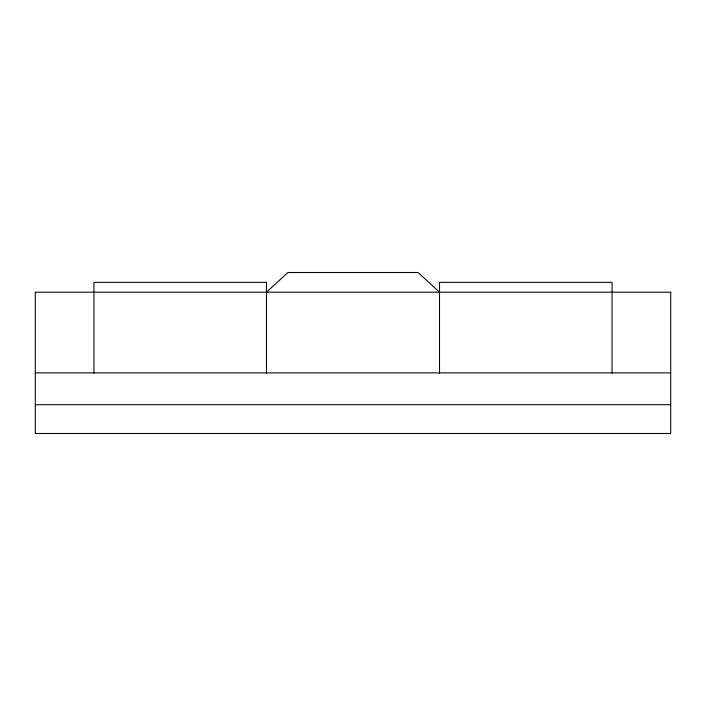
<?xml version="1.0" encoding="UTF-8"?>
<svg xmlns="http://www.w3.org/2000/svg" width="706" height="706" viewBox="0 0 706 706"><rect width="100%" height="100%" fill="white"/><g stroke="black" fill="none" stroke-linecap="round" stroke-linejoin="round"><path stroke-width="1.06" d="M266.48 292.205L287.916 272.507L418.084 272.507L439.52 292.205M35.3 372.874L670.7 372.874M35.3 404.688L670.7 404.688M612.067 373.253L612.067 282.356L439.52 282.356L439.52 373.253M266.48 373.253L266.48 282.356L93.933 282.356L93.933 373.253M670.7 292.205L35.3 292.205L35.3 433.493L670.7 433.493L670.7 292.205"/></g></svg>
